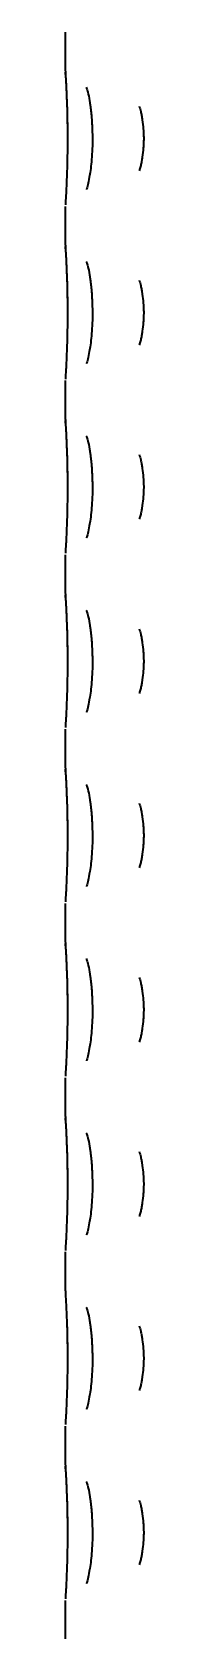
# Model space of a CAD drawing. Header units: inches. Extents: x 885 to 6823, y 710 to 5493.
# Drawn here: x 5289.49 to 5291.06, y 3073.72 to 3105.99 of the extents above; entities that cross this region are included whole.
import ezdxf

# ---------------------------------------------------------------- set-up
doc = ezdxf.new("R2010")
doc.units = ezdxf.units.IN
doc.layers.add('1', color=7, linetype='Continuous', true_color=0xffffff)

msp = doc.modelspace()

# ---------------------------------------------------------------- linework, layer by layer
at = {"layer": '1', "color": 7, "linetype": 'Continuous', "lineweight": 35}
for p, q in [((5289.49, 3105.991), (5289.49, 3105.22)), ((5289.49, 3102.491), (5289.49, 3101.72)), ((5289.491, 3102.532), (5289.491, 3102.523)), ((5289.493, 3102.559), (5289.492, 3102.539)), ((5289.49, 3098.991), (5289.49, 3098.22)), ((5289.491, 3099.032), (5289.491, 3099.023)), ((5289.493, 3099.059), (5289.492, 3099.039)), ((5289.49, 3095.491), (5289.49, 3094.72)), ((5289.491, 3095.532), (5289.491, 3095.523)), ((5289.493, 3095.559), (5289.492, 3095.539)), ((5289.49, 3091.991), (5289.49, 3091.22)), ((5289.491, 3092.032), (5289.491, 3092.023)), ((5289.493, 3092.059), (5289.492, 3092.039)), ((5289.49, 3088.491), (5289.49, 3087.72)), ((5289.491, 3088.532), (5289.491, 3088.523)), ((5289.493, 3088.559), (5289.492, 3088.539)), ((5289.49, 3084.991), (5289.49, 3084.22)), ((5289.491, 3085.032), (5289.491, 3085.023)), ((5289.493, 3085.059), (5289.492, 3085.039)), ((5289.491, 3081.532), (5289.491, 3081.523)), ((5289.493, 3081.559), (5289.492, 3081.539)), ((5289.49, 3081.491), (5289.49, 3080.72)), ((5289.49, 3077.991), (5289.49, 3077.22)), ((5289.491, 3078.032), (5289.491, 3078.023)), ((5289.493, 3078.059), (5289.492, 3078.039)), ((5289.49, 3074.491), (5289.49, 3073.72)), ((5289.491, 3074.532), (5289.491, 3074.523)), ((5289.493, 3074.559), (5289.492, 3074.539))]:
    msp.add_line(p, q, dxfattribs=at)
for points, knots in [([(5289.49, 3105.22), (5289.49, 3105.219), (5289.49, 3105.211), (5289.49, 3105.202), (5289.491, 3105.193), (5289.491, 3105.192), (5289.491, 3105.191), (5289.491, 3105.19), (5289.491, 3105.189), (5289.491, 3105.187), (5289.492, 3105.175), (5289.498, 3105.068), (5289.513, 3104.779), (5289.527, 3104.409), (5289.53, 3104.15), (5289.532, 3104.037)], [0, 0, 0, 0, 0.002128, 0.01283, 0.01463, 0.015597, 0.016473, 0.017787, 0.020503, 0.029145, 0.093091, 0.328496, 0.570211, 0.823496, 1, 1, 1, 1]), ([(5289.497, 3105.134), (5289.497, 3105.136), (5289.495, 3105.149), (5289.493, 3105.165), (5289.491, 3105.18), (5289.491, 3105.185), (5289.491, 3105.186), (5289.491, 3105.187), (5289.491, 3105.187), (5289.491, 3105.188), (5289.491, 3105.188), (5289.492, 3105.173), (5289.498, 3105.072), (5289.511, 3104.836), (5289.518, 3104.625), (5289.521, 3104.531)], [0, 0, 0, 0, 0.005249, 0.028024, 0.036062, 0.037849, 0.039023, 0.040313, 0.04242, 0.047148, 0.063316, 0.156216, 0.450958, 0.781475, 1, 1, 1, 1]), ([(5289.91, 3104.883), (5289.912, 3104.879), (5289.919, 3104.862), (5289.944, 3104.778), (5289.97, 3104.668), (5289.982, 3104.574), (5289.984, 3104.553)], [0, 0, 0, 0, 0.178169, 0.4765, 0.887764, 1, 1, 1, 1]), ([(5289.521, 3104.531), (5289.523, 3104.484), (5289.529, 3104.296), (5289.532, 3104.063), (5289.532, 3103.893), (5289.532, 3103.893)], [0, 0, 0, 0, 0.259252, 0.999945, 1, 1, 1, 1]), ([(5290.974, 3104.506), (5290.984, 3104.472), (5290.994, 3104.436), (5291.006, 3104.385), (5291.009, 3104.372), (5291.015, 3104.344), (5291.018, 3104.329), (5291.026, 3104.287), (5291.031, 3104.258), (5291.045, 3104.169), (5291.051, 3104.108), (5291.058, 3104.014), (5291.06, 3103.983), (5291.062, 3103.919), (5291.063, 3103.887), (5291.063, 3103.823), (5291.062, 3103.791), (5291.06, 3103.728), (5291.058, 3103.696), (5291.051, 3103.603), (5291.045, 3103.542), (5291.031, 3103.453), (5291.026, 3103.423), (5291.015, 3103.366), (5291.003, 3103.311), (5290.989, 3103.258), (5290.979, 3103.224), (5290.977, 3103.215), (5290.974, 3103.206)], [0, 0, 0, 0, 0.093555, 0.093555, 0.127476, 0.127476, 0.161398, 0.161398, 0.22924, 0.22924, 0.364925, 0.364925, 0.432768, 0.432768, 0.500611, 0.500611, 0.568453, 0.568453, 0.636296, 0.636296, 0.771981, 0.771981, 0.839824, 0.839824, 0.907666, 0.975509, 0.975509, 1, 1, 1, 1]), ([(5289.532, 3104.037), (5289.533, 3103.851), (5289.532, 3103.501), (5289.518, 3103.025), (5289.501, 3102.696), (5289.493, 3102.556), (5289.492, 3102.534), (5289.491, 3102.531)], [0, 0, 0, 0, 0.253988, 0.504645, 0.723691, 0.932583, 1, 1, 1, 1]), ([(5290.031, 3103.974), (5290.032, 3103.957), (5290.04, 3103.797), (5290.025, 3103.495), (5289.997, 3103.202), (5289.975, 3103.096), (5289.971, 3103.078)], [0, 0, 0, 0, 0.051676, 0.507762, 0.911768, 1, 1, 1, 1]), ([(5289.971, 3103.078), (5289.96, 3103.016), (5289.942, 3102.92), (5289.916, 3102.841), (5289.913, 3102.833), (5289.912, 3102.833)], [0, 0, 0, 0, 0.446092, 0.85264, 1, 1, 1, 1]), ([(5289.49, 3101.72), (5289.49, 3101.719), (5289.49, 3101.711), (5289.49, 3101.702), (5289.491, 3101.693), (5289.491, 3101.692), (5289.491, 3101.691), (5289.491, 3101.69), (5289.491, 3101.689), (5289.491, 3101.687), (5289.492, 3101.675), (5289.498, 3101.568), (5289.513, 3101.279), (5289.527, 3100.909), (5289.53, 3100.65), (5289.532, 3100.537)], [0, 0, 0, 0, 0.002127, 0.01283, 0.014629, 0.015597, 0.016473, 0.017786, 0.020503, 0.029143, 0.093073, 0.32848, 0.570195, 0.82348, 1, 1, 1, 1]), ([(5289.497, 3101.634), (5289.497, 3101.636), (5289.495, 3101.649), (5289.493, 3101.665), (5289.491, 3101.68), (5289.491, 3101.685), (5289.491, 3101.686), (5289.491, 3101.687), (5289.491, 3101.687), (5289.491, 3101.688), (5289.491, 3101.688), (5289.492, 3101.673), (5289.498, 3101.572), (5289.511, 3101.336), (5289.518, 3101.125), (5289.521, 3101.031)], [0, 0, 0, 0, 0.00525, 0.028024, 0.036063, 0.037849, 0.039023, 0.040313, 0.042421, 0.047149, 0.063316, 0.156216, 0.450957, 0.781474, 1, 1, 1, 1]), ([(5289.91, 3101.383), (5289.912, 3101.379), (5289.919, 3101.362), (5289.944, 3101.278), (5289.97, 3101.168), (5289.982, 3101.074), (5289.984, 3101.053)], [0, 0, 0, 0, 0.178169, 0.4765, 0.887764, 1, 1, 1, 1]), ([(5289.521, 3101.031), (5289.523, 3100.984), (5289.529, 3100.796), (5289.532, 3100.563), (5289.532, 3100.393), (5289.532, 3100.393)], [0, 0, 0, 0, 0.259248, 0.999942, 1, 1, 1, 1]), ([(5290.974, 3101.006), (5290.984, 3100.972), (5290.994, 3100.936), (5291.006, 3100.885), (5291.009, 3100.872), (5291.015, 3100.844), (5291.018, 3100.829), (5291.026, 3100.787), (5291.031, 3100.758), (5291.045, 3100.669), (5291.051, 3100.608), (5291.058, 3100.514), (5291.06, 3100.483), (5291.062, 3100.419), (5291.063, 3100.387), (5291.063, 3100.323), (5291.062, 3100.291), (5291.06, 3100.228), (5291.058, 3100.196), (5291.051, 3100.103), (5291.045, 3100.042), (5291.031, 3099.953), (5291.026, 3099.923), (5291.015, 3099.866), (5291.003, 3099.811), (5290.989, 3099.758), (5290.979, 3099.724), (5290.977, 3099.715), (5290.974, 3099.706)], [0, 0, 0, 0, 0.093555, 0.093555, 0.127476, 0.127476, 0.161398, 0.161398, 0.22924, 0.22924, 0.364925, 0.364925, 0.432768, 0.432768, 0.500611, 0.500611, 0.568453, 0.568453, 0.636296, 0.636296, 0.771981, 0.771981, 0.839824, 0.839824, 0.907666, 0.975509, 0.975509, 1, 1, 1, 1]), ([(5289.532, 3100.537), (5289.533, 3100.351), (5289.532, 3100.001), (5289.518, 3099.525), (5289.501, 3099.196), (5289.493, 3099.056), (5289.492, 3099.034), (5289.491, 3099.031)], [0, 0, 0, 0, 0.253988, 0.504645, 0.723691, 0.932583, 1, 1, 1, 1]), ([(5290.031, 3100.474), (5290.032, 3100.457), (5290.04, 3100.297), (5290.025, 3099.995), (5289.997, 3099.702), (5289.975, 3099.596), (5289.971, 3099.578)], [0, 0, 0, 0, 0.051676, 0.507762, 0.911768, 1, 1, 1, 1]), ([(5289.971, 3099.578), (5289.96, 3099.516), (5289.942, 3099.42), (5289.916, 3099.341), (5289.913, 3099.333), (5289.912, 3099.333)], [0, 0, 0, 0, 0.446092, 0.85264, 1, 1, 1, 1]), ([(5289.49, 3098.22), (5289.49, 3098.219), (5289.49, 3098.211), (5289.49, 3098.202), (5289.491, 3098.193), (5289.491, 3098.192), (5289.491, 3098.191), (5289.491, 3098.19), (5289.491, 3098.189), (5289.491, 3098.187), (5289.492, 3098.175), (5289.498, 3098.068), (5289.513, 3097.779), (5289.527, 3097.409), (5289.53, 3097.15), (5289.532, 3097.037)], [0, 0, 0, 0, 0.002128, 0.01283, 0.01463, 0.015597, 0.016473, 0.017787, 0.020504, 0.029146, 0.0931, 0.328504, 0.570219, 0.823505, 1, 1, 1, 1]), ([(5289.497, 3098.134), (5289.497, 3098.136), (5289.495, 3098.149), (5289.493, 3098.165), (5289.491, 3098.18), (5289.491, 3098.185), (5289.491, 3098.186), (5289.491, 3098.187), (5289.491, 3098.187), (5289.491, 3098.188), (5289.491, 3098.188), (5289.492, 3098.173), (5289.498, 3098.072), (5289.511, 3097.836), (5289.518, 3097.625), (5289.521, 3097.531)], [0, 0, 0, 0, 0.005249, 0.028024, 0.036062, 0.037849, 0.039023, 0.040313, 0.04242, 0.047148, 0.063316, 0.156216, 0.45096, 0.781479, 1, 1, 1, 1]), ([(5289.91, 3097.883), (5289.912, 3097.879), (5289.919, 3097.862), (5289.944, 3097.778), (5289.97, 3097.668), (5289.982, 3097.574), (5289.984, 3097.553)], [0, 0, 0, 0, 0.178169, 0.4765, 0.887764, 1, 1, 1, 1]), ([(5289.521, 3097.531), (5289.523, 3097.484), (5289.529, 3097.296), (5289.532, 3097.063), (5289.532, 3096.893), (5289.532, 3096.893)], [0, 0, 0, 0, 0.25926, 0.999952, 1, 1, 1, 1]), ([(5290.974, 3097.506), (5290.984, 3097.472), (5290.994, 3097.436), (5291.006, 3097.385), (5291.009, 3097.372), (5291.015, 3097.344), (5291.018, 3097.329), (5291.026, 3097.287), (5291.031, 3097.258), (5291.045, 3097.169), (5291.051, 3097.108), (5291.058, 3097.014), (5291.06, 3096.983), (5291.062, 3096.919), (5291.063, 3096.887), (5291.063, 3096.823), (5291.062, 3096.791), (5291.06, 3096.728), (5291.058, 3096.696), (5291.051, 3096.603), (5291.045, 3096.542), (5291.031, 3096.453), (5291.026, 3096.423), (5291.015, 3096.366), (5291.003, 3096.311), (5290.989, 3096.258), (5290.979, 3096.224), (5290.977, 3096.215), (5290.974, 3096.206)], [0, 0, 0, 0, 0.093555, 0.093555, 0.127476, 0.127476, 0.161398, 0.161398, 0.22924, 0.22924, 0.364925, 0.364925, 0.432768, 0.432768, 0.500611, 0.500611, 0.568453, 0.568453, 0.636296, 0.636296, 0.771981, 0.771981, 0.839824, 0.839824, 0.907666, 0.975509, 0.975509, 1, 1, 1, 1]), ([(5289.532, 3097.037), (5289.533, 3096.851), (5289.532, 3096.501), (5289.518, 3096.025), (5289.501, 3095.696), (5289.493, 3095.556), (5289.492, 3095.534), (5289.491, 3095.531)], [0, 0, 0, 0, 0.253988, 0.504645, 0.723691, 0.932583, 1, 1, 1, 1]), ([(5290.031, 3096.974), (5290.032, 3096.957), (5290.04, 3096.797), (5290.025, 3096.495), (5289.997, 3096.202), (5289.975, 3096.096), (5289.971, 3096.078)], [0, 0, 0, 0, 0.051676, 0.507762, 0.911768, 1, 1, 1, 1]), ([(5289.971, 3096.078), (5289.96, 3096.016), (5289.942, 3095.92), (5289.916, 3095.841), (5289.913, 3095.833), (5289.912, 3095.833)], [0, 0, 0, 0, 0.446092, 0.85264, 1, 1, 1, 1]), ([(5289.49, 3094.72), (5289.49, 3094.719), (5289.49, 3094.711), (5289.49, 3094.702), (5289.491, 3094.693), (5289.491, 3094.692), (5289.491, 3094.691), (5289.491, 3094.69), (5289.491, 3094.689), (5289.491, 3094.687), (5289.492, 3094.675), (5289.498, 3094.568), (5289.513, 3094.279), (5289.527, 3093.909), (5289.53, 3093.65), (5289.532, 3093.537)], [0, 0, 0, 0, 0.002129, 0.01283, 0.01463, 0.015597, 0.016473, 0.017787, 0.020504, 0.029147, 0.093116, 0.328518, 0.570234, 0.82352, 1, 1, 1, 1]), ([(5289.497, 3094.634), (5289.497, 3094.636), (5289.495, 3094.649), (5289.493, 3094.665), (5289.491, 3094.68), (5289.491, 3094.685), (5289.491, 3094.686), (5289.491, 3094.687), (5289.491, 3094.687), (5289.491, 3094.688), (5289.491, 3094.688), (5289.492, 3094.673), (5289.498, 3094.572), (5289.511, 3094.336), (5289.518, 3094.125), (5289.521, 3094.031)], [0, 0, 0, 0, 0.005249, 0.028024, 0.036062, 0.037849, 0.039023, 0.040313, 0.04242, 0.047148, 0.063316, 0.156216, 0.450961, 0.781481, 1, 1, 1, 1]), ([(5289.91, 3094.383), (5289.912, 3094.379), (5289.919, 3094.362), (5289.944, 3094.278), (5289.97, 3094.168), (5289.982, 3094.074), (5289.984, 3094.053)], [0, 0, 0, 0, 0.178169, 0.4765, 0.887764, 1, 1, 1, 1]), ([(5289.521, 3094.031), (5289.523, 3093.984), (5289.529, 3093.796), (5289.532, 3093.563), (5289.532, 3093.393), (5289.532, 3093.393)], [0, 0, 0, 0, 0.259265, 0.999955, 1, 1, 1, 1]), ([(5290.974, 3094.006), (5290.984, 3093.972), (5290.994, 3093.936), (5291.006, 3093.885), (5291.009, 3093.872), (5291.015, 3093.844), (5291.018, 3093.829), (5291.026, 3093.787), (5291.031, 3093.758), (5291.045, 3093.669), (5291.051, 3093.608), (5291.058, 3093.514), (5291.06, 3093.483), (5291.062, 3093.419), (5291.063, 3093.387), (5291.063, 3093.323), (5291.062, 3093.291), (5291.06, 3093.228), (5291.058, 3093.196), (5291.051, 3093.103), (5291.045, 3093.042), (5291.031, 3092.953), (5291.026, 3092.923), (5291.015, 3092.866), (5291.003, 3092.811), (5290.989, 3092.758), (5290.979, 3092.724), (5290.977, 3092.715), (5290.974, 3092.706)], [0, 0, 0, 0, 0.093555, 0.093555, 0.127476, 0.127476, 0.161398, 0.161398, 0.22924, 0.22924, 0.364925, 0.364925, 0.432768, 0.432768, 0.500611, 0.500611, 0.568453, 0.568453, 0.636296, 0.636296, 0.771981, 0.771981, 0.839824, 0.839824, 0.907666, 0.975509, 0.975509, 1, 1, 1, 1]), ([(5289.532, 3093.537), (5289.533, 3093.351), (5289.532, 3093.001), (5289.518, 3092.525), (5289.501, 3092.196), (5289.493, 3092.056), (5289.492, 3092.034), (5289.491, 3092.031)], [0, 0, 0, 0, 0.253988, 0.504645, 0.723691, 0.932583, 1, 1, 1, 1]), ([(5290.031, 3093.474), (5290.032, 3093.457), (5290.04, 3093.297), (5290.025, 3092.995), (5289.997, 3092.702), (5289.975, 3092.596), (5289.971, 3092.578)], [0, 0, 0, 0, 0.051676, 0.507762, 0.911768, 1, 1, 1, 1]), ([(5289.971, 3092.578), (5289.96, 3092.516), (5289.942, 3092.42), (5289.916, 3092.341), (5289.913, 3092.333), (5289.912, 3092.333)], [0, 0, 0, 0, 0.446092, 0.85264, 1, 1, 1, 1]), ([(5289.49, 3091.22), (5289.49, 3091.219), (5289.49, 3091.211), (5289.49, 3091.202), (5289.491, 3091.193), (5289.491, 3091.192), (5289.491, 3091.191), (5289.491, 3091.19), (5289.491, 3091.189), (5289.491, 3091.187), (5289.492, 3091.175), (5289.498, 3091.068), (5289.513, 3090.779), (5289.527, 3090.409), (5289.53, 3090.15), (5289.532, 3090.037)], [0, 0, 0, 0, 0.002127, 0.012829, 0.014629, 0.015597, 0.016473, 0.017786, 0.020503, 0.029143, 0.093071, 0.328479, 0.570193, 0.823478, 1, 1, 1, 1]), ([(5289.497, 3091.134), (5289.497, 3091.136), (5289.495, 3091.149), (5289.493, 3091.165), (5289.491, 3091.18), (5289.491, 3091.185), (5289.491, 3091.186), (5289.491, 3091.187), (5289.491, 3091.187), (5289.491, 3091.188), (5289.491, 3091.188), (5289.492, 3091.173), (5289.498, 3091.072), (5289.511, 3090.836), (5289.518, 3090.625), (5289.521, 3090.531)], [0, 0, 0, 0, 0.00525, 0.028024, 0.036063, 0.03785, 0.039024, 0.040313, 0.042421, 0.047149, 0.063316, 0.156215, 0.450956, 0.781472, 1, 1, 1, 1]), ([(5289.91, 3090.883), (5289.912, 3090.879), (5289.919, 3090.862), (5289.944, 3090.778), (5289.97, 3090.668), (5289.982, 3090.574), (5289.984, 3090.553)], [0, 0, 0, 0, 0.178169, 0.4765, 0.887764, 1, 1, 1, 1]), ([(5289.521, 3090.531), (5289.523, 3090.484), (5289.529, 3090.296), (5289.532, 3090.063), (5289.532, 3089.893), (5289.532, 3089.893)], [0, 0, 0, 0, 0.259258, 0.999997, 1, 1, 1, 1]), ([(5290.974, 3090.506), (5290.984, 3090.472), (5290.994, 3090.436), (5291.006, 3090.385), (5291.009, 3090.372), (5291.015, 3090.344), (5291.018, 3090.329), (5291.026, 3090.287), (5291.031, 3090.258), (5291.045, 3090.169), (5291.051, 3090.108), (5291.058, 3090.014), (5291.06, 3089.983), (5291.062, 3089.919), (5291.063, 3089.887), (5291.063, 3089.823), (5291.062, 3089.791), (5291.06, 3089.728), (5291.058, 3089.696), (5291.051, 3089.603), (5291.045, 3089.542), (5291.031, 3089.453), (5291.026, 3089.423), (5291.015, 3089.366), (5291.003, 3089.311), (5290.989, 3089.258), (5290.979, 3089.224), (5290.977, 3089.215), (5290.974, 3089.206)], [0, 0, 0, 0, 0.093555, 0.093555, 0.127476, 0.127476, 0.161398, 0.161398, 0.22924, 0.22924, 0.364925, 0.364925, 0.432768, 0.432768, 0.500611, 0.500611, 0.568453, 0.568453, 0.636296, 0.636296, 0.771981, 0.771981, 0.839824, 0.839824, 0.907666, 0.975509, 0.975509, 1, 1, 1, 1]), ([(5289.532, 3090.037), (5289.533, 3089.851), (5289.532, 3089.501), (5289.518, 3089.025), (5289.501, 3088.696), (5289.493, 3088.556), (5289.492, 3088.534), (5289.491, 3088.531)], [0, 0, 0, 0, 0.253988, 0.504645, 0.723691, 0.932583, 1, 1, 1, 1]), ([(5290.031, 3089.974), (5290.032, 3089.957), (5290.04, 3089.797), (5290.025, 3089.495), (5289.997, 3089.202), (5289.975, 3089.096), (5289.971, 3089.078)], [0, 0, 0, 0, 0.051676, 0.507762, 0.911768, 1, 1, 1, 1]), ([(5289.971, 3089.078), (5289.96, 3089.016), (5289.942, 3088.92), (5289.916, 3088.841), (5289.913, 3088.833), (5289.912, 3088.833)], [0, 0, 0, 0, 0.446092, 0.85264, 1, 1, 1, 1]), ([(5289.49, 3087.72), (5289.49, 3087.719), (5289.49, 3087.711), (5289.49, 3087.702), (5289.491, 3087.693), (5289.491, 3087.692), (5289.491, 3087.691), (5289.491, 3087.69), (5289.491, 3087.689), (5289.491, 3087.687), (5289.492, 3087.675), (5289.498, 3087.568), (5289.513, 3087.279), (5289.527, 3086.909), (5289.53, 3086.65), (5289.532, 3086.537)], [0, 0, 0, 0, 0.002127, 0.01283, 0.01463, 0.015597, 0.016473, 0.017786, 0.020503, 0.029144, 0.093086, 0.328492, 0.570207, 0.823491, 1, 1, 1, 1]), ([(5289.497, 3087.634), (5289.497, 3087.636), (5289.495, 3087.649), (5289.493, 3087.665), (5289.491, 3087.68), (5289.491, 3087.685), (5289.491, 3087.686), (5289.491, 3087.687), (5289.491, 3087.687), (5289.491, 3087.688), (5289.491, 3087.688), (5289.492, 3087.673), (5289.498, 3087.572), (5289.511, 3087.336), (5289.518, 3087.125), (5289.521, 3087.031)], [0, 0, 0, 0, 0.005249, 0.028024, 0.036062, 0.037849, 0.039023, 0.040313, 0.04242, 0.047148, 0.063316, 0.156216, 0.45096, 0.781478, 1, 1, 1, 1]), ([(5289.91, 3087.383), (5289.912, 3087.379), (5289.919, 3087.362), (5289.944, 3087.278), (5289.97, 3087.168), (5289.982, 3087.074), (5289.984, 3087.053)], [0, 0, 0, 0, 0.178169, 0.4765, 0.887764, 1, 1, 1, 1]), ([(5289.521, 3087.031), (5289.523, 3086.984), (5289.529, 3086.796), (5289.532, 3086.563), (5289.532, 3086.393), (5289.532, 3086.393)], [0, 0, 0, 0, 0.259259, 0.99995, 1, 1, 1, 1]), ([(5290.974, 3087.006), (5290.984, 3086.972), (5290.994, 3086.936), (5291.006, 3086.885), (5291.009, 3086.872), (5291.015, 3086.844), (5291.018, 3086.829), (5291.026, 3086.787), (5291.031, 3086.758), (5291.045, 3086.669), (5291.051, 3086.608), (5291.058, 3086.514), (5291.06, 3086.483), (5291.062, 3086.419), (5291.063, 3086.387), (5291.063, 3086.323), (5291.062, 3086.291), (5291.06, 3086.228), (5291.058, 3086.196), (5291.051, 3086.103), (5291.045, 3086.042), (5291.031, 3085.953), (5291.026, 3085.923), (5291.015, 3085.866), (5291.003, 3085.811), (5290.989, 3085.758), (5290.979, 3085.724), (5290.977, 3085.715), (5290.974, 3085.706)], [0, 0, 0, 0, 0.093555, 0.093555, 0.127476, 0.127476, 0.161398, 0.161398, 0.22924, 0.22924, 0.364925, 0.364925, 0.432768, 0.432768, 0.500611, 0.500611, 0.568453, 0.568453, 0.636296, 0.636296, 0.771981, 0.771981, 0.839824, 0.839824, 0.907666, 0.975509, 0.975509, 1, 1, 1, 1]), ([(5289.532, 3086.537), (5289.533, 3086.351), (5289.532, 3086.001), (5289.518, 3085.525), (5289.501, 3085.196), (5289.493, 3085.056), (5289.492, 3085.034), (5289.491, 3085.031)], [0, 0, 0, 0, 0.253988, 0.504645, 0.723691, 0.932583, 1, 1, 1, 1]), ([(5290.031, 3086.474), (5290.032, 3086.457), (5290.04, 3086.297), (5290.025, 3085.995), (5289.997, 3085.702), (5289.975, 3085.596), (5289.971, 3085.578)], [0, 0, 0, 0, 0.051676, 0.507762, 0.911768, 1, 1, 1, 1]), ([(5289.971, 3085.578), (5289.96, 3085.516), (5289.942, 3085.42), (5289.916, 3085.341), (5289.913, 3085.333), (5289.912, 3085.333)], [0, 0, 0, 0, 0.446092, 0.85264, 1, 1, 1, 1]), ([(5289.49, 3084.22), (5289.49, 3084.219), (5289.49, 3084.211), (5289.49, 3084.202), (5289.491, 3084.193), (5289.491, 3084.192), (5289.491, 3084.191), (5289.491, 3084.19), (5289.491, 3084.189), (5289.491, 3084.187), (5289.492, 3084.175), (5289.498, 3084.068), (5289.513, 3083.779), (5289.527, 3083.409), (5289.53, 3083.15), (5289.532, 3083.037)], [0, 0, 0, 0, 0.002129, 0.01283, 0.01463, 0.015597, 0.016473, 0.017787, 0.020504, 0.029147, 0.093114, 0.328516, 0.570232, 0.823518, 1, 1, 1, 1]), ([(5289.497, 3084.134), (5289.497, 3084.136), (5289.495, 3084.149), (5289.493, 3084.165), (5289.491, 3084.18), (5289.491, 3084.185), (5289.491, 3084.186), (5289.491, 3084.187), (5289.491, 3084.187), (5289.491, 3084.188), (5289.491, 3084.188), (5289.492, 3084.173), (5289.498, 3084.072), (5289.511, 3083.836), (5289.518, 3083.625), (5289.521, 3083.531)], [0, 0, 0, 0, 0.005249, 0.028024, 0.036062, 0.037849, 0.039023, 0.040313, 0.04242, 0.047148, 0.063316, 0.156216, 0.45096, 0.781478, 1, 1, 1, 1]), ([(5289.91, 3083.883), (5289.912, 3083.879), (5289.919, 3083.862), (5289.944, 3083.778), (5289.97, 3083.668), (5289.982, 3083.574), (5289.984, 3083.553)], [0, 0, 0, 0, 0.178169, 0.4765, 0.887764, 1, 1, 1, 1]), ([(5289.521, 3083.531), (5289.523, 3083.484), (5289.529, 3083.296), (5289.532, 3083.063), (5289.532, 3082.893), (5289.532, 3082.893)], [0, 0, 0, 0, 0.259258, 0.99995, 1, 1, 1, 1]), ([(5290.974, 3083.506), (5290.984, 3083.472), (5290.994, 3083.436), (5291.006, 3083.385), (5291.009, 3083.372), (5291.015, 3083.344), (5291.018, 3083.329), (5291.026, 3083.287), (5291.031, 3083.258), (5291.045, 3083.169), (5291.051, 3083.108), (5291.058, 3083.014), (5291.06, 3082.983), (5291.062, 3082.919), (5291.063, 3082.887), (5291.063, 3082.823), (5291.062, 3082.791), (5291.06, 3082.728), (5291.058, 3082.696), (5291.051, 3082.603), (5291.045, 3082.542), (5291.031, 3082.453), (5291.026, 3082.423), (5291.015, 3082.366), (5291.003, 3082.311), (5290.989, 3082.258), (5290.979, 3082.224), (5290.977, 3082.215), (5290.974, 3082.206)], [0, 0, 0, 0, 0.093555, 0.093555, 0.127476, 0.127476, 0.161398, 0.161398, 0.22924, 0.22924, 0.364925, 0.364925, 0.432768, 0.432768, 0.500611, 0.500611, 0.568453, 0.568453, 0.636296, 0.636296, 0.771981, 0.771981, 0.839824, 0.839824, 0.907666, 0.975509, 0.975509, 1, 1, 1, 1]), ([(5289.532, 3083.037), (5289.533, 3082.851), (5289.532, 3082.501), (5289.518, 3082.025), (5289.501, 3081.696), (5289.493, 3081.556), (5289.492, 3081.534), (5289.491, 3081.531)], [0, 0, 0, 0, 0.253988, 0.504645, 0.723691, 0.932583, 1, 1, 1, 1]), ([(5290.031, 3082.974), (5290.032, 3082.957), (5290.04, 3082.797), (5290.025, 3082.495), (5289.997, 3082.202), (5289.975, 3082.096), (5289.971, 3082.078)], [0, 0, 0, 0, 0.051676, 0.507762, 0.911768, 1, 1, 1, 1]), ([(5289.971, 3082.078), (5289.96, 3082.016), (5289.942, 3081.92), (5289.916, 3081.841), (5289.913, 3081.833), (5289.912, 3081.833)], [0, 0, 0, 0, 0.446092, 0.85264, 1, 1, 1, 1]), ([(5289.49, 3080.72), (5289.49, 3080.719), (5289.49, 3080.711), (5289.49, 3080.702), (5289.491, 3080.693), (5289.491, 3080.692), (5289.491, 3080.691), (5289.491, 3080.69), (5289.491, 3080.689), (5289.491, 3080.687), (5289.492, 3080.675), (5289.498, 3080.568), (5289.513, 3080.279), (5289.527, 3079.909), (5289.53, 3079.65), (5289.532, 3079.537)], [0, 0, 0, 0, 0.002128, 0.01283, 0.01463, 0.015597, 0.016473, 0.017787, 0.020504, 0.029145, 0.093095, 0.328499, 0.570215, 0.8235, 1, 1, 1, 1]), ([(5289.91, 3080.383), (5289.912, 3080.379), (5289.919, 3080.362), (5289.944, 3080.278), (5289.97, 3080.168), (5289.982, 3080.074), (5289.984, 3080.053)], [0, 0, 0, 0, 0.178169, 0.4765, 0.887764, 1, 1, 1, 1]), ([(5289.521, 3080.031), (5289.523, 3079.984), (5289.529, 3079.796), (5289.532, 3079.563), (5289.532, 3079.393), (5289.532, 3079.393)], [0, 0, 0, 0, 0.259263, 0.999954, 1, 1, 1, 1]), ([(5290.974, 3080.006), (5290.984, 3079.972), (5290.994, 3079.936), (5291.006, 3079.885), (5291.009, 3079.872), (5291.015, 3079.844), (5291.018, 3079.829), (5291.026, 3079.787), (5291.031, 3079.758), (5291.045, 3079.669), (5291.051, 3079.608), (5291.058, 3079.514), (5291.06, 3079.483), (5291.062, 3079.419), (5291.063, 3079.387), (5291.063, 3079.323), (5291.062, 3079.291), (5291.06, 3079.228), (5291.058, 3079.196), (5291.051, 3079.103), (5291.045, 3079.042), (5291.031, 3078.953), (5291.026, 3078.923), (5291.015, 3078.866), (5291.003, 3078.811), (5290.989, 3078.758), (5290.979, 3078.724), (5290.977, 3078.715), (5290.974, 3078.706)], [0, 0, 0, 0, 0.093555, 0.093555, 0.127476, 0.127476, 0.161398, 0.161398, 0.22924, 0.22924, 0.364925, 0.364925, 0.432768, 0.432768, 0.500611, 0.500611, 0.568453, 0.568453, 0.636296, 0.636296, 0.771981, 0.771981, 0.839824, 0.839824, 0.907666, 0.975509, 0.975509, 1, 1, 1, 1]), ([(5289.532, 3079.537), (5289.533, 3079.351), (5289.532, 3079.001), (5289.518, 3078.525), (5289.501, 3078.196), (5289.493, 3078.056), (5289.492, 3078.034), (5289.491, 3078.031)], [0, 0, 0, 0, 0.253988, 0.504645, 0.723691, 0.932583, 1, 1, 1, 1]), ([(5290.031, 3079.474), (5290.032, 3079.457), (5290.04, 3079.297), (5290.025, 3078.995), (5289.997, 3078.702), (5289.975, 3078.596), (5289.971, 3078.578)], [0, 0, 0, 0, 0.051676, 0.507762, 0.911768, 1, 1, 1, 1]), ([(5289.971, 3078.578), (5289.96, 3078.516), (5289.942, 3078.42), (5289.916, 3078.341), (5289.913, 3078.333), (5289.912, 3078.333)], [0, 0, 0, 0, 0.446092, 0.85264, 1, 1, 1, 1]), ([(5289.49, 3077.22), (5289.49, 3077.219), (5289.49, 3077.211), (5289.49, 3077.202), (5289.491, 3077.193), (5289.491, 3077.192), (5289.491, 3077.191), (5289.491, 3077.19), (5289.491, 3077.189), (5289.491, 3077.187), (5289.492, 3077.175), (5289.498, 3077.068), (5289.513, 3076.779), (5289.527, 3076.409), (5289.53, 3076.15), (5289.532, 3076.037)], [0, 0, 0, 0, 0.002128, 0.01283, 0.01463, 0.015597, 0.016473, 0.017787, 0.020504, 0.029145, 0.093098, 0.328502, 0.570217, 0.823503, 1, 1, 1, 1]), ([(5289.497, 3077.134), (5289.497, 3077.136), (5289.495, 3077.149), (5289.493, 3077.165), (5289.491, 3077.18), (5289.491, 3077.185), (5289.491, 3077.186), (5289.491, 3077.187), (5289.491, 3077.187), (5289.491, 3077.188), (5289.491, 3077.188), (5289.492, 3077.173), (5289.498, 3077.072), (5289.511, 3076.836), (5289.518, 3076.625), (5289.521, 3076.531)], [0, 0, 0, 0, 0.00525, 0.028024, 0.036063, 0.037849, 0.039023, 0.040313, 0.042421, 0.047149, 0.063316, 0.156216, 0.450957, 0.781473, 1, 1, 1, 1]), ([(5289.91, 3076.883), (5289.912, 3076.879), (5289.919, 3076.862), (5289.944, 3076.778), (5289.97, 3076.668), (5289.982, 3076.574), (5289.984, 3076.553)], [0, 0, 0, 0, 0.178169, 0.4765, 0.887764, 1, 1, 1, 1]), ([(5289.521, 3076.531), (5289.523, 3076.484), (5289.529, 3076.296), (5289.532, 3076.063), (5289.532, 3075.893), (5289.532, 3075.893)], [0, 0, 0, 0, 0.259247, 0.999941, 1, 1, 1, 1]), ([(5290.974, 3076.506), (5290.984, 3076.472), (5290.994, 3076.436), (5291.006, 3076.385), (5291.009, 3076.372), (5291.015, 3076.344), (5291.018, 3076.329), (5291.026, 3076.287), (5291.031, 3076.258), (5291.045, 3076.169), (5291.051, 3076.108), (5291.058, 3076.014), (5291.06, 3075.983), (5291.062, 3075.919), (5291.063, 3075.887), (5291.063, 3075.823), (5291.062, 3075.791), (5291.06, 3075.728), (5291.058, 3075.696), (5291.051, 3075.603), (5291.045, 3075.542), (5291.031, 3075.453), (5291.026, 3075.423), (5291.015, 3075.366), (5291.003, 3075.311), (5290.989, 3075.258), (5290.979, 3075.224), (5290.977, 3075.215), (5290.974, 3075.206)], [0, 0, 0, 0, 0.093555, 0.093555, 0.127476, 0.127476, 0.161398, 0.161398, 0.22924, 0.22924, 0.364925, 0.364925, 0.432768, 0.432768, 0.500611, 0.500611, 0.568453, 0.568453, 0.636296, 0.636296, 0.771981, 0.771981, 0.839824, 0.839824, 0.907666, 0.975509, 0.975509, 1, 1, 1, 1]), ([(5289.532, 3076.037), (5289.533, 3075.851), (5289.532, 3075.501), (5289.518, 3075.025), (5289.501, 3074.696), (5289.493, 3074.556), (5289.492, 3074.534), (5289.491, 3074.531)], [0, 0, 0, 0, 0.253988, 0.504645, 0.723691, 0.932583, 1, 1, 1, 1]), ([(5290.031, 3075.974), (5290.032, 3075.957), (5290.04, 3075.797), (5290.025, 3075.495), (5289.997, 3075.202), (5289.975, 3075.096), (5289.971, 3075.078)], [0, 0, 0, 0, 0.051676, 0.507762, 0.911768, 1, 1, 1, 1]), ([(5289.971, 3075.078), (5289.96, 3075.016), (5289.942, 3074.92), (5289.916, 3074.841), (5289.913, 3074.833), (5289.912, 3074.833)], [0, 0, 0, 0, 0.446092, 0.85264, 1, 1, 1, 1])]:
    msp.add_open_spline(points, degree=3, knots=knots, dxfattribs=at)
for points, degree in [([(5289.984, 3104.553), (5290.025, 3104.309), (5290.03, 3103.987)], 2), ([(5290.03, 3103.987), (5290.031, 3103.974)], 1), ([(5289.492, 3102.539), (5289.491, 3102.532)], 1), ([(5289.491, 3102.531), (5289.491, 3102.53)], 1), ([(5289.984, 3101.053), (5290.025, 3100.809), (5290.03, 3100.487)], 2), ([(5290.03, 3100.487), (5290.031, 3100.474)], 1), ([(5289.492, 3099.039), (5289.491, 3099.032)], 1), ([(5289.491, 3099.031), (5289.491, 3099.03)], 1), ([(5289.984, 3097.553), (5290.025, 3097.309), (5290.03, 3096.987)], 2), ([(5290.03, 3096.987), (5290.031, 3096.974)], 1), ([(5289.492, 3095.539), (5289.491, 3095.532)], 1), ([(5289.491, 3095.531), (5289.491, 3095.53)], 1), ([(5289.984, 3094.053), (5290.025, 3093.809), (5290.03, 3093.487)], 2), ([(5290.03, 3093.487), (5290.031, 3093.474)], 1), ([(5289.492, 3092.039), (5289.491, 3092.032)], 1), ([(5289.491, 3092.031), (5289.491, 3092.03)], 1), ([(5289.984, 3090.553), (5290.025, 3090.309), (5290.03, 3089.987)], 2), ([(5290.03, 3089.987), (5290.031, 3089.974)], 1), ([(5289.492, 3088.539), (5289.491, 3088.532)], 1), ([(5289.491, 3088.531), (5289.491, 3088.53)], 1), ([(5289.984, 3087.053), (5290.025, 3086.809), (5290.03, 3086.487)], 2), ([(5290.03, 3086.487), (5290.031, 3086.474)], 1), ([(5289.492, 3085.039), (5289.491, 3085.032)], 1), ([(5289.491, 3085.031), (5289.491, 3085.03)], 1), ([(5289.984, 3083.553), (5290.025, 3083.309), (5290.03, 3082.987)], 2), ([(5290.03, 3082.987), (5290.031, 3082.974)], 1), ([(5289.492, 3081.539), (5289.491, 3081.532)], 1), ([(5289.491, 3081.531), (5289.491, 3081.53)], 1), ([(5289.984, 3080.053), (5290.025, 3079.809), (5290.03, 3079.487)], 2), ([(5290.03, 3079.487), (5290.031, 3079.474)], 1), ([(5289.492, 3078.039), (5289.491, 3078.032)], 1), ([(5289.491, 3078.031), (5289.491, 3078.03)], 1), ([(5289.984, 3076.553), (5290.025, 3076.309), (5290.03, 3075.987)], 2), ([(5290.03, 3075.987), (5290.031, 3075.974)], 1), ([(5289.492, 3074.539), (5289.491, 3074.532)], 1), ([(5289.491, 3074.531), (5289.491, 3074.53)], 1)]:
    msp.add_open_spline(points, degree=degree, dxfattribs=at)

doc.saveas('drawing.dxf')
